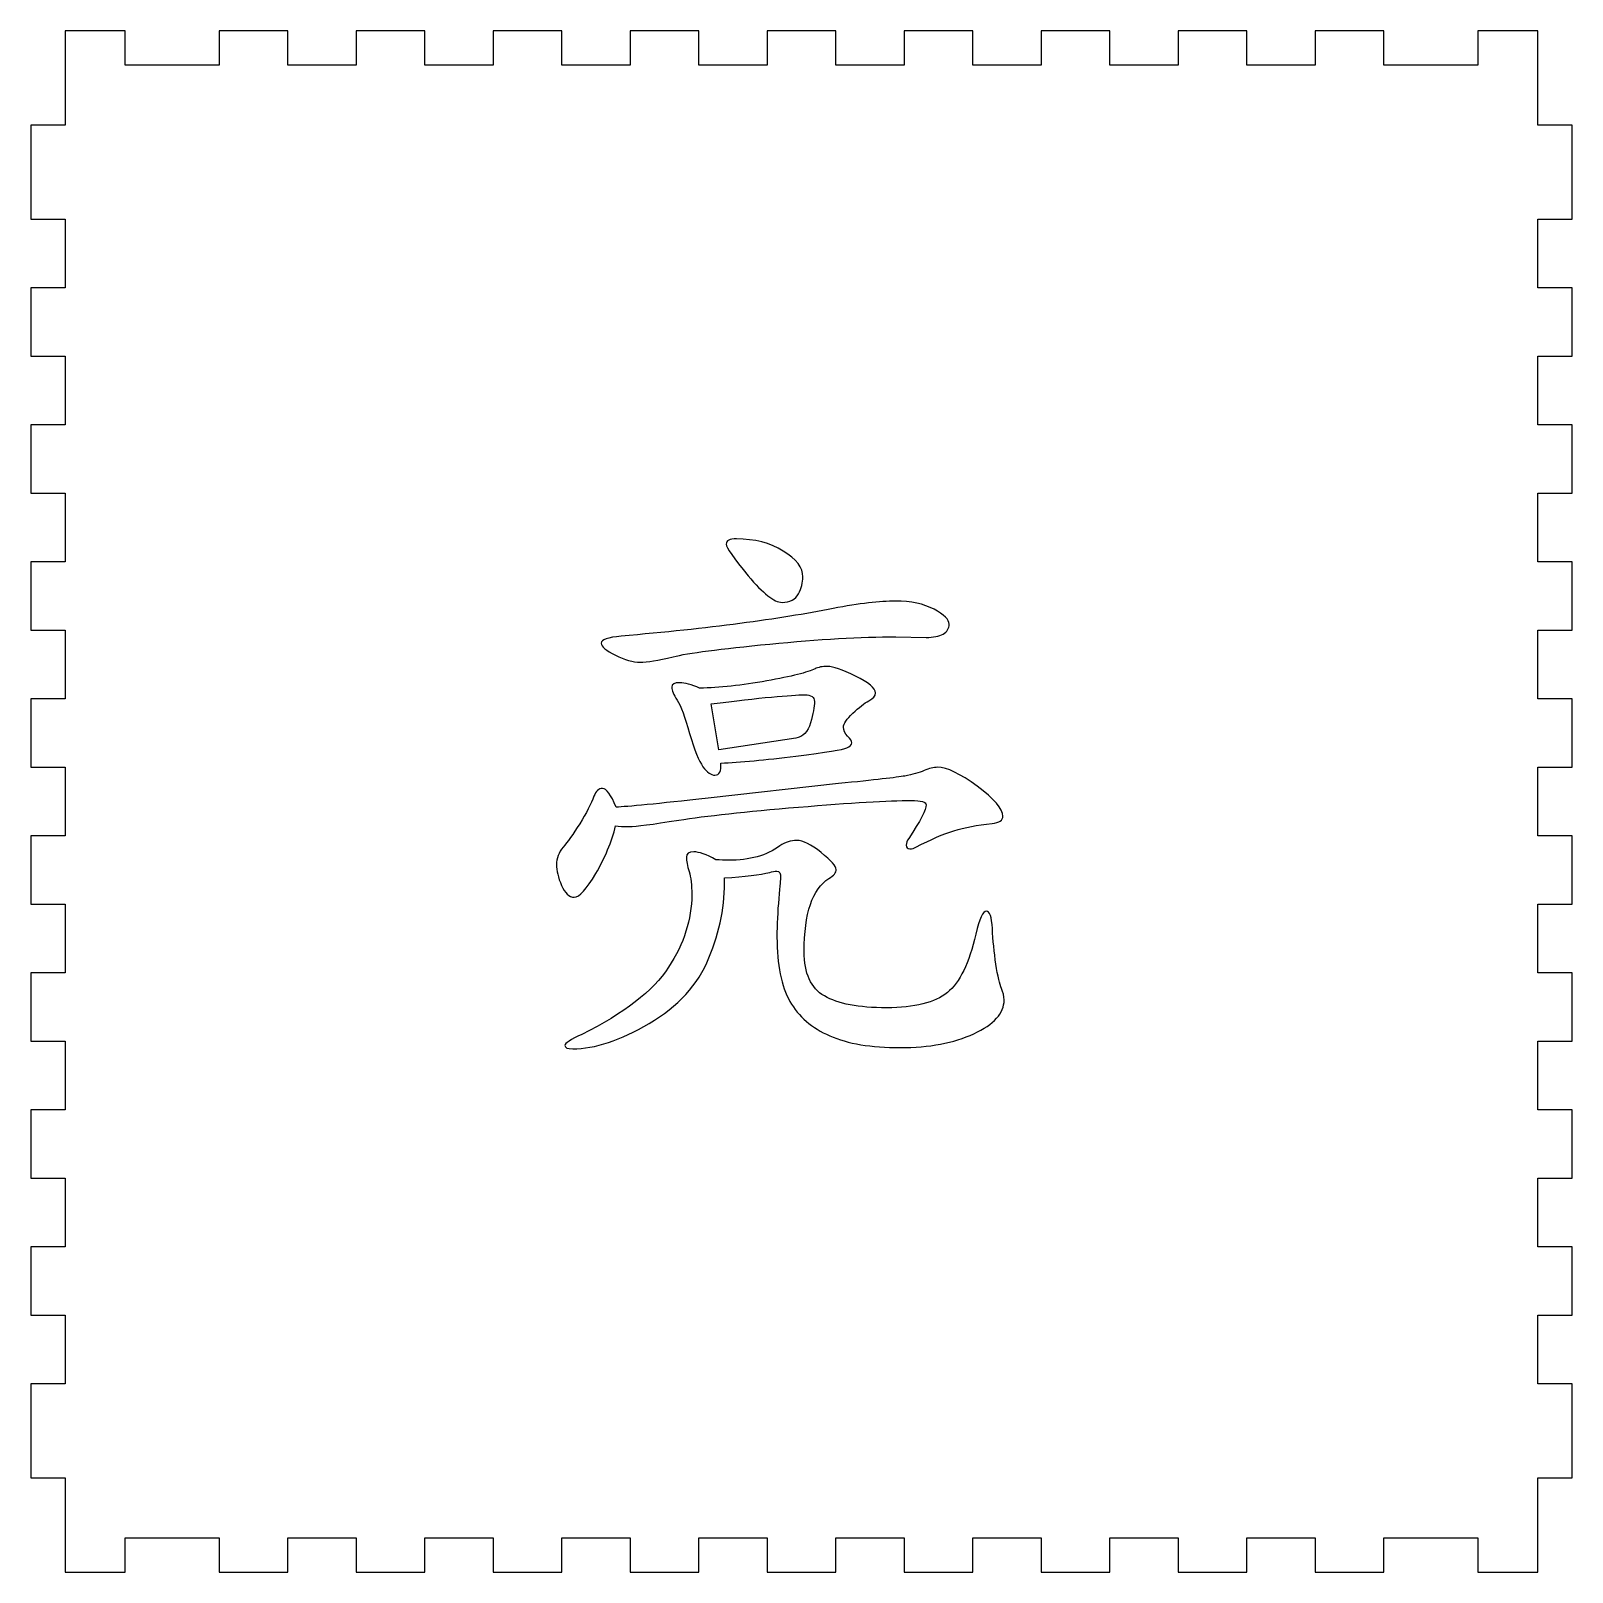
# Model space of a CAD drawing. Header units: centimetres. Extents: x -9 to 9.8, y -14.7 to 13.8.
# Drawn here: x -8.86 to 0.14, y -5.04 to 3.96 of the extents above; entities that cross this region are included whole.
import ezdxf

# ---------------------------------------------------------------- set-up
doc = ezdxf.new("R2010")
doc.units = ezdxf.units.CM
doc.header["$MEASUREMENT"] = 0
doc.layers.add('layer 1', color=7, linetype='Continuous')

msp = doc.modelspace()

# ---------------------------------------------------------------- linework, layer by layer
at = {"layer": 'layer 1', "lineweight": 25}
msp.add_open_spline([(-8.65848, 3.95519), (-8.65848, 3.95519), (-8.30848, 3.95519), (-8.30848, 3.95519), (-8.30848, 3.95519), (-8.30848, 3.95519), (-8.30848, 3.75519), (-8.30848, 3.75519), (-8.30848, 3.75519), (-8.30848, 3.75519), (-7.75848, 3.75519), (-7.75848, 3.75519), (-7.75848, 3.75519), (-7.75848, 3.75519), (-7.75848, 3.95519), (-7.75848, 3.95519), (-7.75848, 3.95519), (-7.75848, 3.95519), (-7.35848, 3.95519), (-7.35848, 3.95519), (-7.35848, 3.95519), (-7.35848, 3.95519), (-7.35848, 3.75519), (-7.35848, 3.75519), (-7.35848, 3.75519), (-7.35848, 3.75519), (-6.95848, 3.75519), (-6.95848, 3.75519), (-6.95848, 3.75519), (-6.95848, 3.75519), (-6.95848, 3.95519), (-6.95848, 3.95519), (-6.95848, 3.95519), (-6.95848, 3.95519), (-6.55848, 3.95519), (-6.55848, 3.95519), (-6.55848, 3.95519), (-6.55848, 3.95519), (-6.55848, 3.75519), (-6.55848, 3.75519), (-6.55848, 3.75519), (-6.55848, 3.75519), (-6.15848, 3.75519), (-6.15848, 3.75519), (-6.15848, 3.75519), (-6.15848, 3.75519), (-6.15848, 3.95519), (-6.15848, 3.95519), (-6.15848, 3.95519), (-6.15848, 3.95519), (-5.75848, 3.95519), (-5.75848, 3.95519), (-5.75848, 3.95519), (-5.75848, 3.95519), (-5.75848, 3.75519), (-5.75848, 3.75519), (-5.75848, 3.75519), (-5.75848, 3.75519), (-5.35848, 3.75519), (-5.35848, 3.75519), (-5.35848, 3.75519), (-5.35848, 3.75519), (-5.35848, 3.95519), (-5.35848, 3.95519), (-5.35848, 3.95519), (-5.35848, 3.95519), (-4.95848, 3.95519), (-4.95848, 3.95519), (-4.95848, 3.95519), (-4.95848, 3.95519), (-4.95848, 3.75519), (-4.95848, 3.75519), (-4.95848, 3.75519), (-4.95848, 3.75519), (-4.55848, 3.75519), (-4.55848, 3.75519), (-4.55848, 3.75519), (-4.55848, 3.75519), (-4.55848, 3.95519), (-4.55848, 3.95519), (-4.55848, 3.95519), (-4.55848, 3.95519), (-4.15848, 3.95519), (-4.15848, 3.95519), (-4.15848, 3.95519), (-4.15848, 3.95519), (-4.15848, 3.75519), (-4.15848, 3.75519), (-4.15848, 3.75519), (-4.15848, 3.75519), (-3.75848, 3.75519), (-3.75848, 3.75519), (-3.75848, 3.75519), (-3.75848, 3.75519), (-3.75848, 3.95519), (-3.75848, 3.95519), (-3.75848, 3.95519), (-3.75848, 3.95519), (-3.35848, 3.95519), (-3.35848, 3.95519), (-3.35848, 3.95519), (-3.35848, 3.95519), (-3.35848, 3.75519), (-3.35848, 3.75519), (-3.35848, 3.75519), (-3.35848, 3.75519), (-2.95848, 3.75519), (-2.95848, 3.75519), (-2.95848, 3.75519), (-2.95848, 3.75519), (-2.95848, 3.95519), (-2.95848, 3.95519), (-2.95848, 3.95519), (-2.95848, 3.95519), (-2.55848, 3.95519), (-2.55848, 3.95519), (-2.55848, 3.95519), (-2.55848, 3.95519), (-2.55848, 3.75519), (-2.55848, 3.75519), (-2.55848, 3.75519), (-2.55848, 3.75519), (-2.15848, 3.75519), (-2.15848, 3.75519), (-2.15848, 3.75519), (-2.15848, 3.75519), (-2.15848, 3.95519), (-2.15848, 3.95519), (-2.15848, 3.95519), (-2.15848, 3.95519), (-1.75848, 3.95519), (-1.75848, 3.95519), (-1.75848, 3.95519), (-1.75848, 3.95519), (-1.75848, 3.75519), (-1.75848, 3.75519), (-1.75848, 3.75519), (-1.75848, 3.75519), (-1.35848, 3.75519), (-1.35848, 3.75519), (-1.35848, 3.75519), (-1.35848, 3.75519), (-1.35848, 3.95519), (-1.35848, 3.95519), (-1.35848, 3.95519), (-1.35848, 3.95519), (-0.95848, 3.95519), (-0.95848, 3.95519), (-0.95848, 3.95519), (-0.95848, 3.95519), (-0.95848, 3.75519), (-0.95848, 3.75519), (-0.95848, 3.75519), (-0.95848, 3.75519), (-0.40848, 3.75519), (-0.40848, 3.75519), (-0.40848, 3.75519), (-0.40848, 3.75519), (-0.40848, 3.95519), (-0.40848, 3.95519), (-0.40848, 3.95519), (-0.40848, 3.95519), (-0.05848, 3.95519), (-0.05848, 3.95519), (-0.05848, 3.95519), (-0.05848, 3.95519), (-0.05848, 3.40519), (-0.05848, 3.40519), (-0.05848, 3.40519), (-0.05848, 3.40519), (0.14152, 3.40519), (0.14152, 3.40519), (0.14152, 3.40519), (0.14152, 3.40519), (0.14152, 2.85519), (0.14152, 2.85519), (0.14152, 2.85519), (0.14152, 2.85519), (-0.05848, 2.85519), (-0.05848, 2.85519), (-0.05848, 2.85519), (-0.05848, 2.85519), (-0.05848, 2.45519), (-0.05848, 2.45519), (-0.05848, 2.45519), (-0.05848, 2.45519), (0.14152, 2.45519), (0.14152, 2.45519), (0.14152, 2.45519), (0.14152, 2.45519), (0.14152, 2.05519), (0.14152, 2.05519), (0.14152, 2.05519), (0.14152, 2.05519), (-0.05848, 2.05519), (-0.05848, 2.05519), (-0.05848, 2.05519), (-0.05848, 2.05519), (-0.05848, 1.65519), (-0.05848, 1.65519), (-0.05848, 1.65519), (-0.05848, 1.65519), (0.14152, 1.65519), (0.14152, 1.65519), (0.14152, 1.65519), (0.14152, 1.65519), (0.14152, 1.25519), (0.14152, 1.25519), (0.14152, 1.25519), (0.14152, 1.25519), (-0.05848, 1.25519), (-0.05848, 1.25519), (-0.05848, 1.25519), (-0.05848, 1.25519), (-0.05848, 0.85519), (-0.05848, 0.85519), (-0.05848, 0.85519), (-0.05848, 0.85519), (0.14152, 0.85519), (0.14152, 0.85519), (0.14152, 0.85519), (0.14152, 0.85519), (0.14152, 0.45519), (0.14152, 0.45519), (0.14152, 0.45519), (0.14152, 0.45519), (-0.05848, 0.45519), (-0.05848, 0.45519), (-0.05848, 0.45519), (-0.05848, 0.45519), (-0.05848, 0.05519), (-0.05848, 0.05519), (-0.05848, 0.05519), (-0.05848, 0.05519), (0.14152, 0.05519), (0.14152, 0.05519), (0.14152, 0.05519), (0.14152, 0.05519), (0.14152, -0.34481), (0.14152, -0.34481), (0.14152, -0.34481), (0.14152, -0.34481), (-0.05848, -0.34481), (-0.05848, -0.34481), (-0.05848, -0.34481), (-0.05848, -0.34481), (-0.05848, -0.74481), (-0.05848, -0.74481), (-0.05848, -0.74481), (-0.05848, -0.74481), (0.14152, -0.74481), (0.14152, -0.74481), (0.14152, -0.74481), (0.14152, -0.74481), (0.14152, -1.14481), (0.14152, -1.14481), (0.14152, -1.14481), (0.14152, -1.14481), (-0.05848, -1.14481), (-0.05848, -1.14481), (-0.05848, -1.14481), (-0.05848, -1.14481), (-0.05848, -1.54481), (-0.05848, -1.54481), (-0.05848, -1.54481), (-0.05848, -1.54481), (0.14152, -1.54481), (0.14152, -1.54481), (0.14152, -1.54481), (0.14152, -1.54481), (0.14152, -1.94481), (0.14152, -1.94481), (0.14152, -1.94481), (0.14152, -1.94481), (-0.05848, -1.94481), (-0.05848, -1.94481), (-0.05848, -1.94481), (-0.05848, -1.94481), (-0.05848, -2.34481), (-0.05848, -2.34481), (-0.05848, -2.34481), (-0.05848, -2.34481), (0.14152, -2.34481), (0.14152, -2.34481), (0.14152, -2.34481), (0.14152, -2.34481), (0.14152, -2.74481), (0.14152, -2.74481), (0.14152, -2.74481), (0.14152, -2.74481), (-0.05848, -2.74481), (-0.05848, -2.74481), (-0.05848, -2.74481), (-0.05848, -2.74481), (-0.05848, -3.14481), (-0.05848, -3.14481), (-0.05848, -3.14481), (-0.05848, -3.14481), (0.14152, -3.14481), (0.14152, -3.14481), (0.14152, -3.14481), (0.14152, -3.14481), (0.14152, -3.54481), (0.14152, -3.54481), (0.14152, -3.54481), (0.14152, -3.54481), (-0.05848, -3.54481), (-0.05848, -3.54481), (-0.05848, -3.54481), (-0.05848, -3.54481), (-0.05848, -3.94481), (-0.05848, -3.94481), (-0.05848, -3.94481), (-0.05848, -3.94481), (0.14152, -3.94481), (0.14152, -3.94481), (0.14152, -3.94481), (0.14152, -3.94481), (0.14152, -4.49481), (0.14152, -4.49481), (0.14152, -4.49481), (0.14152, -4.49481), (-0.05848, -4.49481), (-0.05848, -4.49481), (-0.05848, -4.49481), (-0.05848, -4.49481), (-0.05848, -5.04481), (-0.05848, -5.04481), (-0.05848, -5.04481), (-0.05848, -5.04481), (-0.40848, -5.04481), (-0.40848, -5.04481), (-0.40848, -5.04481), (-0.40848, -5.04481), (-0.40848, -4.84481), (-0.40848, -4.84481), (-0.40848, -4.84481), (-0.40848, -4.84481), (-0.95848, -4.84481), (-0.95848, -4.84481), (-0.95848, -4.84481), (-0.95848, -4.84481), (-0.95848, -5.04481), (-0.95848, -5.04481), (-0.95848, -5.04481), (-0.95848, -5.04481), (-1.35848, -5.04481), (-1.35848, -5.04481), (-1.35848, -5.04481), (-1.35848, -5.04481), (-1.35848, -4.84481), (-1.35848, -4.84481), (-1.35848, -4.84481), (-1.35848, -4.84481), (-1.75848, -4.84481), (-1.75848, -4.84481), (-1.75848, -4.84481), (-1.75848, -4.84481), (-1.75848, -5.04481), (-1.75848, -5.04481), (-1.75848, -5.04481), (-1.75848, -5.04481), (-2.15848, -5.04481), (-2.15848, -5.04481), (-2.15848, -5.04481), (-2.15848, -5.04481), (-2.15848, -4.84481), (-2.15848, -4.84481), (-2.15848, -4.84481), (-2.15848, -4.84481), (-2.55848, -4.84481), (-2.55848, -4.84481), (-2.55848, -4.84481), (-2.55848, -4.84481), (-2.55848, -5.04481), (-2.55848, -5.04481), (-2.55848, -5.04481), (-2.55848, -5.04481), (-2.95848, -5.04481), (-2.95848, -5.04481), (-2.95848, -5.04481), (-2.95848, -5.04481), (-2.95848, -4.84481), (-2.95848, -4.84481), (-2.95848, -4.84481), (-2.95848, -4.84481), (-3.35848, -4.84481), (-3.35848, -4.84481), (-3.35848, -4.84481), (-3.35848, -4.84481), (-3.35848, -5.04481), (-3.35848, -5.04481), (-3.35848, -5.04481), (-3.35848, -5.04481), (-3.75848, -5.04481), (-3.75848, -5.04481), (-3.75848, -5.04481), (-3.75848, -5.04481), (-3.75848, -4.84481), (-3.75848, -4.84481), (-3.75848, -4.84481), (-3.75848, -4.84481), (-4.15848, -4.84481), (-4.15848, -4.84481), (-4.15848, -4.84481), (-4.15848, -4.84481), (-4.15848, -5.04481), (-4.15848, -5.04481), (-4.15848, -5.04481), (-4.15848, -5.04481), (-4.55848, -5.04481), (-4.55848, -5.04481), (-4.55848, -5.04481), (-4.55848, -5.04481), (-4.55848, -4.84481), (-4.55848, -4.84481), (-4.55848, -4.84481), (-4.55848, -4.84481), (-4.95848, -4.84481), (-4.95848, -4.84481), (-4.95848, -4.84481), (-4.95848, -4.84481), (-4.95848, -5.04481), (-4.95848, -5.04481), (-4.95848, -5.04481), (-4.95848, -5.04481), (-5.35848, -5.04481), (-5.35848, -5.04481), (-5.35848, -5.04481), (-5.35848, -5.04481), (-5.35848, -4.84481), (-5.35848, -4.84481), (-5.35848, -4.84481), (-5.35848, -4.84481), (-5.75848, -4.84481), (-5.75848, -4.84481), (-5.75848, -4.84481), (-5.75848, -4.84481), (-5.75848, -5.04481), (-5.75848, -5.04481), (-5.75848, -5.04481), (-5.75848, -5.04481), (-6.15848, -5.04481), (-6.15848, -5.04481), (-6.15848, -5.04481), (-6.15848, -5.04481), (-6.15848, -4.84481), (-6.15848, -4.84481), (-6.15848, -4.84481), (-6.15848, -4.84481), (-6.55848, -4.84481), (-6.55848, -4.84481), (-6.55848, -4.84481), (-6.55848, -4.84481), (-6.55848, -5.04481), (-6.55848, -5.04481), (-6.55848, -5.04481), (-6.55848, -5.04481), (-6.95848, -5.04481), (-6.95848, -5.04481), (-6.95848, -5.04481), (-6.95848, -5.04481), (-6.95848, -4.84481), (-6.95848, -4.84481), (-6.95848, -4.84481), (-6.95848, -4.84481), (-7.35848, -4.84481), (-7.35848, -4.84481), (-7.35848, -4.84481), (-7.35848, -4.84481), (-7.35848, -5.04481), (-7.35848, -5.04481), (-7.35848, -5.04481), (-7.35848, -5.04481), (-7.75848, -5.04481), (-7.75848, -5.04481), (-7.75848, -5.04481), (-7.75848, -5.04481), (-7.75848, -4.84481), (-7.75848, -4.84481), (-7.75848, -4.84481), (-7.75848, -4.84481), (-8.30848, -4.84481), (-8.30848, -4.84481), (-8.30848, -4.84481), (-8.30848, -4.84481), (-8.30848, -5.04481), (-8.30848, -5.04481), (-8.30848, -5.04481), (-8.30848, -5.04481), (-8.65848, -5.04481), (-8.65848, -5.04481), (-8.65848, -5.04481), (-8.65848, -5.04481), (-8.65848, -4.49481), (-8.65848, -4.49481), (-8.65848, -4.49481), (-8.65848, -4.49481), (-8.85848, -4.49481), (-8.85848, -4.49481), (-8.85848, -4.49481), (-8.85848, -4.49481), (-8.85848, -3.94481), (-8.85848, -3.94481), (-8.85848, -3.94481), (-8.85848, -3.94481), (-8.65848, -3.94481), (-8.65848, -3.94481), (-8.65848, -3.94481), (-8.65848, -3.94481), (-8.65848, -3.54481), (-8.65848, -3.54481), (-8.65848, -3.54481), (-8.65848, -3.54481), (-8.85848, -3.54481), (-8.85848, -3.54481), (-8.85848, -3.54481), (-8.85848, -3.54481), (-8.85848, -3.14481), (-8.85848, -3.14481), (-8.85848, -3.14481), (-8.85848, -3.14481), (-8.65848, -3.14481), (-8.65848, -3.14481), (-8.65848, -3.14481), (-8.65848, -3.14481), (-8.65848, -2.74481), (-8.65848, -2.74481), (-8.65848, -2.74481), (-8.65848, -2.74481), (-8.85848, -2.74481), (-8.85848, -2.74481), (-8.85848, -2.74481), (-8.85848, -2.74481), (-8.85848, -2.34481), (-8.85848, -2.34481), (-8.85848, -2.34481), (-8.85848, -2.34481), (-8.65848, -2.34481), (-8.65848, -2.34481), (-8.65848, -2.34481), (-8.65848, -2.34481), (-8.65848, -1.94481), (-8.65848, -1.94481), (-8.65848, -1.94481), (-8.65848, -1.94481), (-8.85848, -1.94481), (-8.85848, -1.94481), (-8.85848, -1.94481), (-8.85848, -1.94481), (-8.85848, -1.54481), (-8.85848, -1.54481), (-8.85848, -1.54481), (-8.85848, -1.54481), (-8.65848, -1.54481), (-8.65848, -1.54481), (-8.65848, -1.54481), (-8.65848, -1.54481), (-8.65848, -1.14481), (-8.65848, -1.14481), (-8.65848, -1.14481), (-8.65848, -1.14481), (-8.85848, -1.14481), (-8.85848, -1.14481), (-8.85848, -1.14481), (-8.85848, -1.14481), (-8.85848, -0.74481), (-8.85848, -0.74481), (-8.85848, -0.74481), (-8.85848, -0.74481), (-8.65848, -0.74481), (-8.65848, -0.74481), (-8.65848, -0.74481), (-8.65848, -0.74481), (-8.65848, -0.34481), (-8.65848, -0.34481), (-8.65848, -0.34481), (-8.65848, -0.34481), (-8.85848, -0.34481), (-8.85848, -0.34481), (-8.85848, -0.34481), (-8.85848, -0.34481), (-8.85848, 0.05519), (-8.85848, 0.05519), (-8.85848, 0.05519), (-8.85848, 0.05519), (-8.65848, 0.05519), (-8.65848, 0.05519), (-8.65848, 0.05519), (-8.65848, 0.05519), (-8.65848, 0.45519), (-8.65848, 0.45519), (-8.65848, 0.45519), (-8.65848, 0.45519), (-8.85848, 0.45519), (-8.85848, 0.45519), (-8.85848, 0.45519), (-8.85848, 0.45519), (-8.85848, 0.85519), (-8.85848, 0.85519), (-8.85848, 0.85519), (-8.85848, 0.85519), (-8.65848, 0.85519), (-8.65848, 0.85519), (-8.65848, 0.85519), (-8.65848, 0.85519), (-8.65848, 1.25519), (-8.65848, 1.25519), (-8.65848, 1.25519), (-8.65848, 1.25519), (-8.85848, 1.25519), (-8.85848, 1.25519), (-8.85848, 1.25519), (-8.85848, 1.25519), (-8.85848, 1.65519), (-8.85848, 1.65519), (-8.85848, 1.65519), (-8.85848, 1.65519), (-8.65848, 1.65519), (-8.65848, 1.65519), (-8.65848, 1.65519), (-8.65848, 1.65519), (-8.65848, 2.05519), (-8.65848, 2.05519), (-8.65848, 2.05519), (-8.65848, 2.05519), (-8.85848, 2.05519), (-8.85848, 2.05519), (-8.85848, 2.05519), (-8.85848, 2.05519), (-8.85848, 2.45519), (-8.85848, 2.45519), (-8.85848, 2.45519), (-8.85848, 2.45519), (-8.65848, 2.45519), (-8.65848, 2.45519), (-8.65848, 2.45519), (-8.65848, 2.45519), (-8.65848, 2.85519), (-8.65848, 2.85519), (-8.65848, 2.85519), (-8.65848, 2.85519), (-8.85848, 2.85519), (-8.85848, 2.85519), (-8.85848, 2.85519), (-8.85848, 2.85519), (-8.85848, 3.40519), (-8.85848, 3.40519), (-8.85848, 3.40519), (-8.85848, 3.40519), (-8.65848, 3.40519), (-8.65848, 3.40519), (-8.65848, 3.40519), (-8.65848, 3.40519), (-8.65848, 3.95519), (-8.65848, 3.95519)], degree=3, knots=[0, 0, 0, 0, 0.0060976, 0.0060976, 0.0060976, 0.0060976, 0.0121951, 0.0121951, 0.0121951, 0.0121951, 0.0182927, 0.0182927, 0.0182927, 0.0182927, 0.0243902, 0.0243902, 0.0243902, 0.0243902, 0.0304878, 0.0304878, 0.0304878, 0.0304878, 0.0365854, 0.0365854, 0.0365854, 0.0365854, 0.0426829, 0.0426829, 0.0426829, 0.0426829, 0.0487805, 0.0487805, 0.0487805, 0.0487805, 0.054878, 0.054878, 0.054878, 0.054878, 0.0609756, 0.0609756, 0.0609756, 0.0609756, 0.0670732, 0.0670732, 0.0670732, 0.0670732, 0.0731707, 0.0731707, 0.0731707, 0.0731707, 0.0792683, 0.0792683, 0.0792683, 0.0792683, 0.0853659, 0.0853659, 0.0853659, 0.0853659, 0.0914634, 0.0914634, 0.0914634, 0.0914634, 0.097561, 0.097561, 0.097561, 0.097561, 0.1036585, 0.1036585, 0.1036585, 0.1036585, 0.1097561, 0.1097561, 0.1097561, 0.1097561, 0.1158537, 0.1158537, 0.1158537, 0.1158537, 0.1219512, 0.1219512, 0.1219512, 0.1219512, 0.1280488, 0.1280488, 0.1280488, 0.1280488, 0.1341463, 0.1341463, 0.1341463, 0.1341463, 0.1402439, 0.1402439, 0.1402439, 0.1402439, 0.1463415, 0.1463415, 0.1463415, 0.1463415, 0.152439, 0.152439, 0.152439, 0.152439, 0.1585366, 0.1585366, 0.1585366, 0.1585366, 0.1646341, 0.1646341, 0.1646341, 0.1646341, 0.1707317, 0.1707317, 0.1707317, 0.1707317, 0.1768293, 0.1768293, 0.1768293, 0.1768293, 0.1829268, 0.1829268, 0.1829268, 0.1829268, 0.1890244, 0.1890244, 0.1890244, 0.1890244, 0.195122, 0.195122, 0.195122, 0.195122, 0.2012195, 0.2012195, 0.2012195, 0.2012195, 0.2073171, 0.2073171, 0.2073171, 0.2073171, 0.2134146, 0.2134146, 0.2134146, 0.2134146, 0.2195122, 0.2195122, 0.2195122, 0.2195122, 0.2256098, 0.2256098, 0.2256098, 0.2256098, 0.2317073, 0.2317073, 0.2317073, 0.2317073, 0.2378049, 0.2378049, 0.2378049, 0.2378049, 0.2439024, 0.2439024, 0.2439024, 0.2439024, 0.25, 0.25, 0.25, 0.25, 0.2560976, 0.2560976, 0.2560976, 0.2560976, 0.2621951, 0.2621951, 0.2621951, 0.2621951, 0.2682927, 0.2682927, 0.2682927, 0.2682927, 0.2743902, 0.2743902, 0.2743902, 0.2743902, 0.2804878, 0.2804878, 0.2804878, 0.2804878, 0.2865854, 0.2865854, 0.2865854, 0.2865854, 0.2926829, 0.2926829, 0.2926829, 0.2926829, 0.2987805, 0.2987805, 0.2987805, 0.2987805, 0.304878, 0.304878, 0.304878, 0.304878, 0.3109756, 0.3109756, 0.3109756, 0.3109756, 0.3170732, 0.3170732, 0.3170732, 0.3170732, 0.3231707, 0.3231707, 0.3231707, 0.3231707, 0.3292683, 0.3292683, 0.3292683, 0.3292683, 0.3353659, 0.3353659, 0.3353659, 0.3353659, 0.3414634, 0.3414634, 0.3414634, 0.3414634, 0.347561, 0.347561, 0.347561, 0.347561, 0.3536585, 0.3536585, 0.3536585, 0.3536585, 0.3597561, 0.3597561, 0.3597561, 0.3597561, 0.3658537, 0.3658537, 0.3658537, 0.3658537, 0.3719512, 0.3719512, 0.3719512, 0.3719512, 0.3780488, 0.3780488, 0.3780488, 0.3780488, 0.3841463, 0.3841463, 0.3841463, 0.3841463, 0.3902439, 0.3902439, 0.3902439, 0.3902439, 0.3963415, 0.3963415, 0.3963415, 0.3963415, 0.402439, 0.402439, 0.402439, 0.402439, 0.4085366, 0.4085366, 0.4085366, 0.4085366, 0.4146341, 0.4146341, 0.4146341, 0.4146341, 0.4207317, 0.4207317, 0.4207317, 0.4207317, 0.4268293, 0.4268293, 0.4268293, 0.4268293, 0.4329268, 0.4329268, 0.4329268, 0.4329268, 0.4390244, 0.4390244, 0.4390244, 0.4390244, 0.445122, 0.445122, 0.445122, 0.445122, 0.4512195, 0.4512195, 0.4512195, 0.4512195, 0.4573171, 0.4573171, 0.4573171, 0.4573171, 0.4634146, 0.4634146, 0.4634146, 0.4634146, 0.4695122, 0.4695122, 0.4695122, 0.4695122, 0.4756098, 0.4756098, 0.4756098, 0.4756098, 0.4817073, 0.4817073, 0.4817073, 0.4817073, 0.4878049, 0.4878049, 0.4878049, 0.4878049, 0.4939024, 0.4939024, 0.4939024, 0.4939024, 0.5, 0.5, 0.5, 0.5, 0.5060976, 0.5060976, 0.5060976, 0.5060976, 0.5121951, 0.5121951, 0.5121951, 0.5121951, 0.5182927, 0.5182927, 0.5182927, 0.5182927, 0.5243902, 0.5243902, 0.5243902, 0.5243902, 0.5304878, 0.5304878, 0.5304878, 0.5304878, 0.5365854, 0.5365854, 0.5365854, 0.5365854, 0.5426829, 0.5426829, 0.5426829, 0.5426829, 0.5487805, 0.5487805, 0.5487805, 0.5487805, 0.554878, 0.554878, 0.554878, 0.554878, 0.5609756, 0.5609756, 0.5609756, 0.5609756, 0.5670732, 0.5670732, 0.5670732, 0.5670732, 0.5731707, 0.5731707, 0.5731707, 0.5731707, 0.5792683, 0.5792683, 0.5792683, 0.5792683, 0.5853659, 0.5853659, 0.5853659, 0.5853659, 0.5914634, 0.5914634, 0.5914634, 0.5914634, 0.597561, 0.597561, 0.597561, 0.597561, 0.6036585, 0.6036585, 0.6036585, 0.6036585, 0.6097561, 0.6097561, 0.6097561, 0.6097561, 0.6158537, 0.6158537, 0.6158537, 0.6158537, 0.6219512, 0.6219512, 0.6219512, 0.6219512, 0.6280488, 0.6280488, 0.6280488, 0.6280488, 0.6341463, 0.6341463, 0.6341463, 0.6341463, 0.6402439, 0.6402439, 0.6402439, 0.6402439, 0.6463415, 0.6463415, 0.6463415, 0.6463415, 0.652439, 0.652439, 0.652439, 0.652439, 0.6585366, 0.6585366, 0.6585366, 0.6585366, 0.6646341, 0.6646341, 0.6646341, 0.6646341, 0.6707317, 0.6707317, 0.6707317, 0.6707317, 0.6768293, 0.6768293, 0.6768293, 0.6768293, 0.6829268, 0.6829268, 0.6829268, 0.6829268, 0.6890244, 0.6890244, 0.6890244, 0.6890244, 0.695122, 0.695122, 0.695122, 0.695122, 0.7012195, 0.7012195, 0.7012195, 0.7012195, 0.7073171, 0.7073171, 0.7073171, 0.7073171, 0.7134146, 0.7134146, 0.7134146, 0.7134146, 0.7195122, 0.7195122, 0.7195122, 0.7195122, 0.7256098, 0.7256098, 0.7256098, 0.7256098, 0.7317073, 0.7317073, 0.7317073, 0.7317073, 0.7378049, 0.7378049, 0.7378049, 0.7378049, 0.7439024, 0.7439024, 0.7439024, 0.7439024, 0.75, 0.75, 0.75, 0.75, 0.7560976, 0.7560976, 0.7560976, 0.7560976, 0.7621951, 0.7621951, 0.7621951, 0.7621951, 0.7682927, 0.7682927, 0.7682927, 0.7682927, 0.7743902, 0.7743902, 0.7743902, 0.7743902, 0.7804878, 0.7804878, 0.7804878, 0.7804878, 0.7865854, 0.7865854, 0.7865854, 0.7865854, 0.7926829, 0.7926829, 0.7926829, 0.7926829, 0.7987805, 0.7987805, 0.7987805, 0.7987805, 0.804878, 0.804878, 0.804878, 0.804878, 0.8109756, 0.8109756, 0.8109756, 0.8109756, 0.8170732, 0.8170732, 0.8170732, 0.8170732, 0.8231707, 0.8231707, 0.8231707, 0.8231707, 0.8292683, 0.8292683, 0.8292683, 0.8292683, 0.8353659, 0.8353659, 0.8353659, 0.8353659, 0.8414634, 0.8414634, 0.8414634, 0.8414634, 0.847561, 0.847561, 0.847561, 0.847561, 0.8536585, 0.8536585, 0.8536585, 0.8536585, 0.8597561, 0.8597561, 0.8597561, 0.8597561, 0.8658537, 0.8658537, 0.8658537, 0.8658537, 0.8719512, 0.8719512, 0.8719512, 0.8719512, 0.8780488, 0.8780488, 0.8780488, 0.8780488, 0.8841463, 0.8841463, 0.8841463, 0.8841463, 0.8902439, 0.8902439, 0.8902439, 0.8902439, 0.8963415, 0.8963415, 0.8963415, 0.8963415, 0.902439, 0.902439, 0.902439, 0.902439, 0.9085366, 0.9085366, 0.9085366, 0.9085366, 0.9146341, 0.9146341, 0.9146341, 0.9146341, 0.9207317, 0.9207317, 0.9207317, 0.9207317, 0.9268293, 0.9268293, 0.9268293, 0.9268293, 0.9329268, 0.9329268, 0.9329268, 0.9329268, 0.9390244, 0.9390244, 0.9390244, 0.9390244, 0.945122, 0.945122, 0.945122, 0.945122, 0.9512195, 0.9512195, 0.9512195, 0.9512195, 0.9573171, 0.9573171, 0.9573171, 0.9573171, 0.9634146, 0.9634146, 0.9634146, 0.9634146, 0.9695122, 0.9695122, 0.9695122, 0.9695122, 0.9756098, 0.9756098, 0.9756098, 0.9756098, 0.9817073, 0.9817073, 0.9817073, 0.9817073, 0.9878049, 0.9878049, 0.9878049, 0.9878049, 0.9939024, 0.9939024, 0.9939024, 0.9939024, 1, 1, 1, 1], dxfattribs=at)
at = {"layer": 'layer 1', "color": 250}
for points, knots in [([(-4.35008, 0.76618), (-4.35008, 0.73325), (-4.3589, 0.70033), (-4.37654, 0.6674), (-4.37654, 0.6674), (-4.39418, 0.63448), (-4.42593, 0.61801), (-4.47179, 0.61801), (-4.47179, 0.61801), (-4.51765, 0.61801), (-4.5835, 0.66975), (-4.66934, 0.77323), (-4.66934, 0.77323), (-4.75519, 0.87672), (-4.79811, 0.93845), (-4.79811, 0.95844), (-4.79811, 0.95844), (-4.79811, 0.97843), (-4.77812, 0.98843), (-4.73814, 0.98843), (-4.73814, 0.98843), (-4.6323, 0.98843), (-4.54117, 0.96491), (-4.46473, 0.91787), (-4.46473, 0.91787), (-4.3883, 0.87084), (-4.35008, 0.82027), (-4.35008, 0.76618)], [0, 0, 0, 0, 0.1428571, 0.1428571, 0.1428571, 0.1428571, 0.2857143, 0.2857143, 0.2857143, 0.2857143, 0.4285714, 0.4285714, 0.4285714, 0.4285714, 0.5714286, 0.5714286, 0.5714286, 0.5714286, 0.7142857, 0.7142857, 0.7142857, 0.7142857, 0.8571429, 0.8571429, 0.8571429, 0.8571429, 1, 1, 1, 1]), ([(-3.81033, 0.62507), (-3.71861, 0.62507), (-3.64335, 0.60919), (-3.58455, 0.57744), (-3.58455, 0.57744), (-3.52576, 0.54569), (-3.49636, 0.51688), (-3.49636, 0.49101), (-3.49636, 0.49101), (-3.49636, 0.46514), (-3.50812, 0.44574), (-3.53164, 0.4328), (-3.53164, 0.4328), (-3.55516, 0.41987), (-3.58808, 0.4134), (-3.63042, 0.4134), (-3.63042, 0.4134), (-3.63042, 0.4134), (-3.8068, 0.41693), (-3.8068, 0.41693), (-3.8068, 0.41693), (-4.00906, 0.41693), (-4.25483, 0.40282), (-4.54411, 0.3746), (-4.54411, 0.3746), (-4.83339, 0.34637), (-5.02153, 0.32168), (-5.10855, 0.30051), (-5.10855, 0.30051), (-5.19557, 0.27935), (-5.25966, 0.26876), (-5.30081, 0.26876), (-5.30081, 0.26876), (-5.34197, 0.26876), (-5.39019, 0.28229), (-5.44545, 0.30933), (-5.44545, 0.30933), (-5.50072, 0.33638), (-5.52836, 0.3599), (-5.52836, 0.37989), (-5.52836, 0.37989), (-5.52836, 0.39988), (-5.48955, 0.4134), (-5.41194, 0.42046), (-5.41194, 0.42046), (-4.89924, 0.46514), (-4.48649, 0.51924), (-4.17369, 0.58274), (-4.17369, 0.58274), (-4.02082, 0.61096), (-3.8997, 0.62507), (-3.81033, 0.62507)], [0, 0, 0, 0, 0.0769231, 0.0769231, 0.0769231, 0.0769231, 0.1538462, 0.1538462, 0.1538462, 0.1538462, 0.2307692, 0.2307692, 0.2307692, 0.2307692, 0.3076923, 0.3076923, 0.3076923, 0.3076923, 0.3846154, 0.3846154, 0.3846154, 0.3846154, 0.4615385, 0.4615385, 0.4615385, 0.4615385, 0.5384615, 0.5384615, 0.5384615, 0.5384615, 0.6153846, 0.6153846, 0.6153846, 0.6153846, 0.6923077, 0.6923077, 0.6923077, 0.6923077, 0.7692308, 0.7692308, 0.7692308, 0.7692308, 0.8461538, 0.8461538, 0.8461538, 0.8461538, 0.9230769, 0.9230769, 0.9230769, 0.9230769, 1, 1, 1, 1]), ([(-4.95333, 0.11707), (-4.83809, 0.11942), (-4.70756, 0.13353), (-4.56175, 0.1594), (-4.56175, 0.1594), (-4.41593, 0.18527), (-4.32186, 0.20879), (-4.27953, 0.22996), (-4.27953, 0.22996), (-4.26071, 0.23937), (-4.23602, 0.24407), (-4.20544, 0.24407), (-4.20544, 0.24407), (-4.17487, 0.24407), (-4.12078, 0.22525), (-4.04316, 0.18762), (-4.04316, 0.18762), (-3.96555, 0.15), (-3.92675, 0.11707), (-3.92675, 0.08885), (-3.92675, 0.08885), (-3.92675, 0.07238), (-3.93968, 0.0571), (-3.96555, 0.04299), (-3.96555, 0.04299), (-3.99142, 0.02888), (-4.02259, 0.00477), (-4.05904, -0.02933), (-4.05904, -0.02933), (-4.09549, -0.06343), (-4.11372, -0.09048), (-4.11372, -0.11047), (-4.11372, -0.11047), (-4.11372, -0.13046), (-4.10549, -0.1481), (-4.08903, -0.16339), (-4.08903, -0.16339), (-4.07256, -0.17868), (-4.06433, -0.19161), (-4.06433, -0.20219), (-4.06433, -0.20219), (-4.06433, -0.21278), (-4.07433, -0.22277), (-4.09432, -0.23218), (-4.09432, -0.23218), (-4.11431, -0.24159), (-4.21367, -0.25746), (-4.39241, -0.2798), (-4.39241, -0.2798), (-4.57115, -0.30215), (-4.71697, -0.31567), (-4.82986, -0.32037), (-4.82986, -0.32037), (-4.82515, -0.36741), (-4.83691, -0.39093), (-4.86514, -0.39093), (-4.86514, -0.39093), (-4.8863, -0.39093), (-4.90923, -0.37447), (-4.93393, -0.34154), (-4.93393, -0.34154), (-4.95862, -0.30861), (-4.98449, -0.24394), (-5.01154, -0.14751), (-5.01154, -0.14751), (-5.03858, -0.05109), (-5.06269, 0.01359), (-5.08386, 0.04651), (-5.08386, 0.04651), (-5.10502, 0.07944), (-5.11561, 0.10472), (-5.11561, 0.12236), (-5.11561, 0.12236), (-5.11561, 0.14), (-5.10032, 0.14882), (-5.06975, 0.14882), (-5.06975, 0.14882), (-5.03917, 0.14882), (-5.00037, 0.13824), (-4.95333, 0.11707)], [0, 0, 0, 0, 0.05, 0.05, 0.05, 0.05, 0.1, 0.1, 0.1, 0.1, 0.15, 0.15, 0.15, 0.15, 0.2, 0.2, 0.2, 0.2, 0.25, 0.25, 0.25, 0.25, 0.3, 0.3, 0.3, 0.3, 0.35, 0.35, 0.35, 0.35, 0.4, 0.4, 0.4, 0.4, 0.45, 0.45, 0.45, 0.45, 0.5, 0.5, 0.5, 0.5, 0.55, 0.55, 0.55, 0.55, 0.6, 0.6, 0.6, 0.6, 0.65, 0.65, 0.65, 0.65, 0.7, 0.7, 0.7, 0.7, 0.75, 0.75, 0.75, 0.75, 0.8, 0.8, 0.8, 0.8, 0.85, 0.85, 0.85, 0.85, 0.9, 0.9, 0.9, 0.9, 0.95, 0.95, 0.95, 0.95, 1, 1, 1, 1]), ([(-4.84044, -0.24276), (-4.84044, -0.24276), (-4.39241, -0.17574), (-4.39241, -0.17574), (-4.39241, -0.17574), (-4.35008, -0.16868), (-4.32127, -0.13869), (-4.30598, -0.08578), (-4.30598, -0.08578), (-4.2907, -0.03286), (-4.28305, 0.00888), (-4.28305, 0.03946), (-4.28305, 0.03946), (-4.28305, 0.06533), (-4.30187, 0.07826), (-4.3395, 0.07826), (-4.3395, 0.07826), (-4.41711, 0.07826), (-4.59938, 0.06063), (-4.8863, 0.02535), (-4.8863, 0.02535), (-4.8863, 0.02535), (-4.84044, -0.24276), (-4.84044, -0.24276)], [0, 0, 0, 0, 0.1666667, 0.1666667, 0.1666667, 0.1666667, 0.3333333, 0.3333333, 0.3333333, 0.3333333, 0.5, 0.5, 0.5, 0.5, 0.6666667, 0.6666667, 0.6666667, 0.6666667, 0.8333333, 0.8333333, 0.8333333, 0.8333333, 1, 1, 1, 1]), ([(-5.44016, -0.5779), (-5.37901, -0.57555), (-5.20027, -0.55791), (-4.90394, -0.52498), (-4.90394, -0.52498), (-4.90394, -0.52498), (-4.14194, -0.44032), (-4.14194, -0.44032), (-4.14194, -0.44032), (-3.93028, -0.41915), (-3.80151, -0.40445), (-3.75565, -0.39622), (-3.75565, -0.39622), (-3.70979, -0.38799), (-3.67216, -0.37741), (-3.64276, -0.36447), (-3.64276, -0.36447), (-3.61337, -0.35154), (-3.58691, -0.34507), (-3.56339, -0.34507), (-3.56339, -0.34507), (-3.5093, -0.34507), (-3.43227, -0.38211), (-3.33232, -0.45619), (-3.33232, -0.45619), (-3.23237, -0.53028), (-3.18239, -0.58848), (-3.18239, -0.63082), (-3.18239, -0.63082), (-3.18239, -0.65434), (-3.20356, -0.66845), (-3.24589, -0.67315), (-3.24589, -0.67315), (-3.33291, -0.68256), (-3.40699, -0.69667), (-3.46814, -0.71548), (-3.46814, -0.71548), (-3.52929, -0.7343), (-3.60337, -0.76605), (-3.69039, -0.81073), (-3.69039, -0.81073), (-3.6998, -0.81779), (-3.71155, -0.82132), (-3.72567, -0.82132), (-3.72567, -0.82132), (-3.73978, -0.82132), (-3.74683, -0.81426), (-3.74683, -0.80015), (-3.74683, -0.80015), (-3.74683, -0.78604), (-3.74213, -0.7731), (-3.73272, -0.76135), (-3.73272, -0.76135), (-3.66452, -0.65786), (-3.63042, -0.59201), (-3.63042, -0.56379), (-3.63042, -0.56379), (-3.63042, -0.54733), (-3.65981, -0.5391), (-3.71861, -0.5391), (-3.71861, -0.5391), (-3.84796, -0.5391), (-4.06727, -0.55203), (-4.37654, -0.5779), (-4.37654, -0.5779), (-4.68581, -0.60377), (-4.91864, -0.62905), (-5.07504, -0.65375), (-5.07504, -0.65375), (-5.23144, -0.67844), (-5.32727, -0.69079), (-5.36255, -0.69079), (-5.36255, -0.69079), (-5.39783, -0.69079), (-5.42487, -0.68961), (-5.44369, -0.68726), (-5.44369, -0.68726), (-5.46721, -0.78134), (-5.50601, -0.87423), (-5.56011, -0.96596), (-5.56011, -0.96596), (-5.6142, -1.05768), (-5.65594, -1.10354), (-5.68534, -1.10354), (-5.68534, -1.10354), (-5.71474, -1.10354), (-5.73943, -1.08061), (-5.75943, -1.03475), (-5.75943, -1.03475), (-5.77942, -0.98889), (-5.78941, -0.94832), (-5.78941, -0.91304), (-5.78941, -0.91304), (-5.78941, -0.87776), (-5.77648, -0.84366), (-5.75061, -0.81073), (-5.75061, -0.81073), (-5.72474, -0.78251), (-5.6924, -0.73724), (-5.65359, -0.67491), (-5.65359, -0.67491), (-5.61479, -0.61259), (-5.58715, -0.55909), (-5.57069, -0.5144), (-5.57069, -0.5144), (-5.55893, -0.48383), (-5.54188, -0.46854), (-5.51954, -0.46854), (-5.51954, -0.46854), (-5.49719, -0.46854), (-5.47074, -0.50499), (-5.44016, -0.5779)], [0, 0, 0, 0, 0.0357143, 0.0357143, 0.0357143, 0.0357143, 0.0714286, 0.0714286, 0.0714286, 0.0714286, 0.1071429, 0.1071429, 0.1071429, 0.1071429, 0.1428571, 0.1428571, 0.1428571, 0.1428571, 0.1785714, 0.1785714, 0.1785714, 0.1785714, 0.2142857, 0.2142857, 0.2142857, 0.2142857, 0.25, 0.25, 0.25, 0.25, 0.2857143, 0.2857143, 0.2857143, 0.2857143, 0.3214286, 0.3214286, 0.3214286, 0.3214286, 0.3571429, 0.3571429, 0.3571429, 0.3571429, 0.3928571, 0.3928571, 0.3928571, 0.3928571, 0.4285714, 0.4285714, 0.4285714, 0.4285714, 0.4642857, 0.4642857, 0.4642857, 0.4642857, 0.5, 0.5, 0.5, 0.5, 0.5357143, 0.5357143, 0.5357143, 0.5357143, 0.5714286, 0.5714286, 0.5714286, 0.5714286, 0.6071429, 0.6071429, 0.6071429, 0.6071429, 0.6428571, 0.6428571, 0.6428571, 0.6428571, 0.6785714, 0.6785714, 0.6785714, 0.6785714, 0.7142857, 0.7142857, 0.7142857, 0.7142857, 0.75, 0.75, 0.75, 0.75, 0.7857143, 0.7857143, 0.7857143, 0.7857143, 0.8214286, 0.8214286, 0.8214286, 0.8214286, 0.8571429, 0.8571429, 0.8571429, 0.8571429, 0.8928571, 0.8928571, 0.8928571, 0.8928571, 0.9285714, 0.9285714, 0.9285714, 0.9285714, 0.9642857, 0.9642857, 0.9642857, 0.9642857, 1, 1, 1, 1]), ([(-4.85808, -0.88482), (-4.83221, -0.88717), (-4.80752, -0.88834), (-4.784, -0.88834), (-4.784, -0.88834), (-4.6617, -0.88834), (-4.56175, -0.86012), (-4.48414, -0.80368), (-4.48414, -0.80368), (-4.45356, -0.78251), (-4.42064, -0.77193), (-4.38536, -0.77193), (-4.38536, -0.77193), (-4.35008, -0.77193), (-4.30304, -0.79545), (-4.24425, -0.84248), (-4.24425, -0.84248), (-4.18545, -0.88952), (-4.15605, -0.92245), (-4.15605, -0.94126), (-4.15605, -0.94126), (-4.15605, -0.96008), (-4.17016, -0.97772), (-4.19839, -0.99418), (-4.19839, -0.99418), (-4.29481, -1.05533), (-4.34303, -1.19761), (-4.34303, -1.42104), (-4.34303, -1.42104), (-4.34303, -1.54804), (-4.30363, -1.63447), (-4.22485, -1.68033), (-4.22485, -1.68033), (-4.14606, -1.72619), (-4.02494, -1.74912), (-3.86148, -1.74912), (-3.86148, -1.74912), (-3.69803, -1.74912), (-3.57985, -1.71972), (-3.50694, -1.66093), (-3.50694, -1.66093), (-3.43404, -1.60213), (-3.37877, -1.48807), (-3.34114, -1.31873), (-3.34114, -1.31873), (-3.31997, -1.22936), (-3.29939, -1.18468), (-3.2794, -1.18468), (-3.2794, -1.18468), (-3.25941, -1.18468), (-3.24765, -1.21878), (-3.24413, -1.28698), (-3.24413, -1.28698), (-3.2406, -1.35519), (-3.23354, -1.42457), (-3.22296, -1.49512), (-3.22296, -1.49512), (-3.21238, -1.56568), (-3.20179, -1.61271), (-3.19121, -1.63623), (-3.19121, -1.63623), (-3.18063, -1.65975), (-3.17533, -1.68209), (-3.17533, -1.70326), (-3.17533, -1.70326), (-3.17533, -1.78087), (-3.23413, -1.84672), (-3.35172, -1.90081), (-3.35172, -1.90081), (-3.46931, -1.95491), (-3.61278, -1.98195), (-3.78211, -1.98195), (-3.78211, -1.98195), (-3.95144, -1.98195), (-4.08844, -1.95902), (-4.1931, -1.91316), (-4.1931, -1.91316), (-4.29775, -1.8673), (-4.37536, -1.80027), (-4.42593, -1.71208), (-4.42593, -1.71208), (-4.47649, -1.62389), (-4.50178, -1.49865), (-4.50178, -1.33637), (-4.50178, -1.33637), (-4.50178, -1.26346), (-4.49825, -1.18821), (-4.49119, -1.11059), (-4.49119, -1.11059), (-4.48414, -1.03298), (-4.48061, -0.993), (-4.48061, -0.99065), (-4.48061, -0.99065), (-4.48061, -0.96478), (-4.48766, -0.95184), (-4.50178, -0.95184), (-4.50178, -0.95184), (-4.51589, -0.95184), (-4.53, -0.9542), (-4.54411, -0.9589), (-4.54411, -0.9589), (-4.60055, -0.97301), (-4.68875, -0.98359), (-4.80869, -0.99065), (-4.80869, -0.99065), (-4.80399, -1.14587), (-4.83397, -1.30168), (-4.89865, -1.45808), (-4.89865, -1.45808), (-4.96332, -1.61448), (-5.07974, -1.74207), (-5.2479, -1.84084), (-5.2479, -1.84084), (-5.41606, -1.93962), (-5.56481, -1.98901), (-5.69416, -1.98901), (-5.69416, -1.98901), (-5.72474, -1.98901), (-5.74002, -1.98254), (-5.74002, -1.96961), (-5.74002, -1.96961), (-5.74002, -1.95667), (-5.7071, -1.93492), (-5.64124, -1.90434), (-5.64124, -1.90434), (-5.3943, -1.78205), (-5.22556, -1.65152), (-5.13501, -1.51276), (-5.13501, -1.51276), (-5.04446, -1.374), (-4.99919, -1.23289), (-4.99919, -1.08943), (-4.99919, -1.08943), (-4.99919, -1.03298), (-5.00448, -0.98771), (-5.01507, -0.95361), (-5.01507, -0.95361), (-5.02565, -0.91951), (-5.03094, -0.89187), (-5.03094, -0.87071), (-5.03094, -0.87071), (-5.03094, -0.84954), (-5.01624, -0.83896), (-4.98684, -0.83896), (-4.98684, -0.83896), (-4.95745, -0.83896), (-4.91452, -0.85424), (-4.85808, -0.88482)], [0, 0, 0, 0, 0.027027, 0.027027, 0.027027, 0.027027, 0.0540541, 0.0540541, 0.0540541, 0.0540541, 0.0810811, 0.0810811, 0.0810811, 0.0810811, 0.1081081, 0.1081081, 0.1081081, 0.1081081, 0.1351351, 0.1351351, 0.1351351, 0.1351351, 0.1621622, 0.1621622, 0.1621622, 0.1621622, 0.1891892, 0.1891892, 0.1891892, 0.1891892, 0.2162162, 0.2162162, 0.2162162, 0.2162162, 0.2432432, 0.2432432, 0.2432432, 0.2432432, 0.2702703, 0.2702703, 0.2702703, 0.2702703, 0.2972973, 0.2972973, 0.2972973, 0.2972973, 0.3243243, 0.3243243, 0.3243243, 0.3243243, 0.3513514, 0.3513514, 0.3513514, 0.3513514, 0.3783784, 0.3783784, 0.3783784, 0.3783784, 0.4054054, 0.4054054, 0.4054054, 0.4054054, 0.4324324, 0.4324324, 0.4324324, 0.4324324, 0.4594595, 0.4594595, 0.4594595, 0.4594595, 0.4864865, 0.4864865, 0.4864865, 0.4864865, 0.5135135, 0.5135135, 0.5135135, 0.5135135, 0.5405405, 0.5405405, 0.5405405, 0.5405405, 0.5675676, 0.5675676, 0.5675676, 0.5675676, 0.5945946, 0.5945946, 0.5945946, 0.5945946, 0.6216216, 0.6216216, 0.6216216, 0.6216216, 0.6486486, 0.6486486, 0.6486486, 0.6486486, 0.6756757, 0.6756757, 0.6756757, 0.6756757, 0.7027027, 0.7027027, 0.7027027, 0.7027027, 0.7297297, 0.7297297, 0.7297297, 0.7297297, 0.7567568, 0.7567568, 0.7567568, 0.7567568, 0.7837838, 0.7837838, 0.7837838, 0.7837838, 0.8108108, 0.8108108, 0.8108108, 0.8108108, 0.8378378, 0.8378378, 0.8378378, 0.8378378, 0.8648649, 0.8648649, 0.8648649, 0.8648649, 0.8918919, 0.8918919, 0.8918919, 0.8918919, 0.9189189, 0.9189189, 0.9189189, 0.9189189, 0.9459459, 0.9459459, 0.9459459, 0.9459459, 0.972973, 0.972973, 0.972973, 0.972973, 1, 1, 1, 1])]:
    msp.add_open_spline(points, degree=3, knots=knots, dxfattribs=at)

doc.saveas('drawing.dxf')
